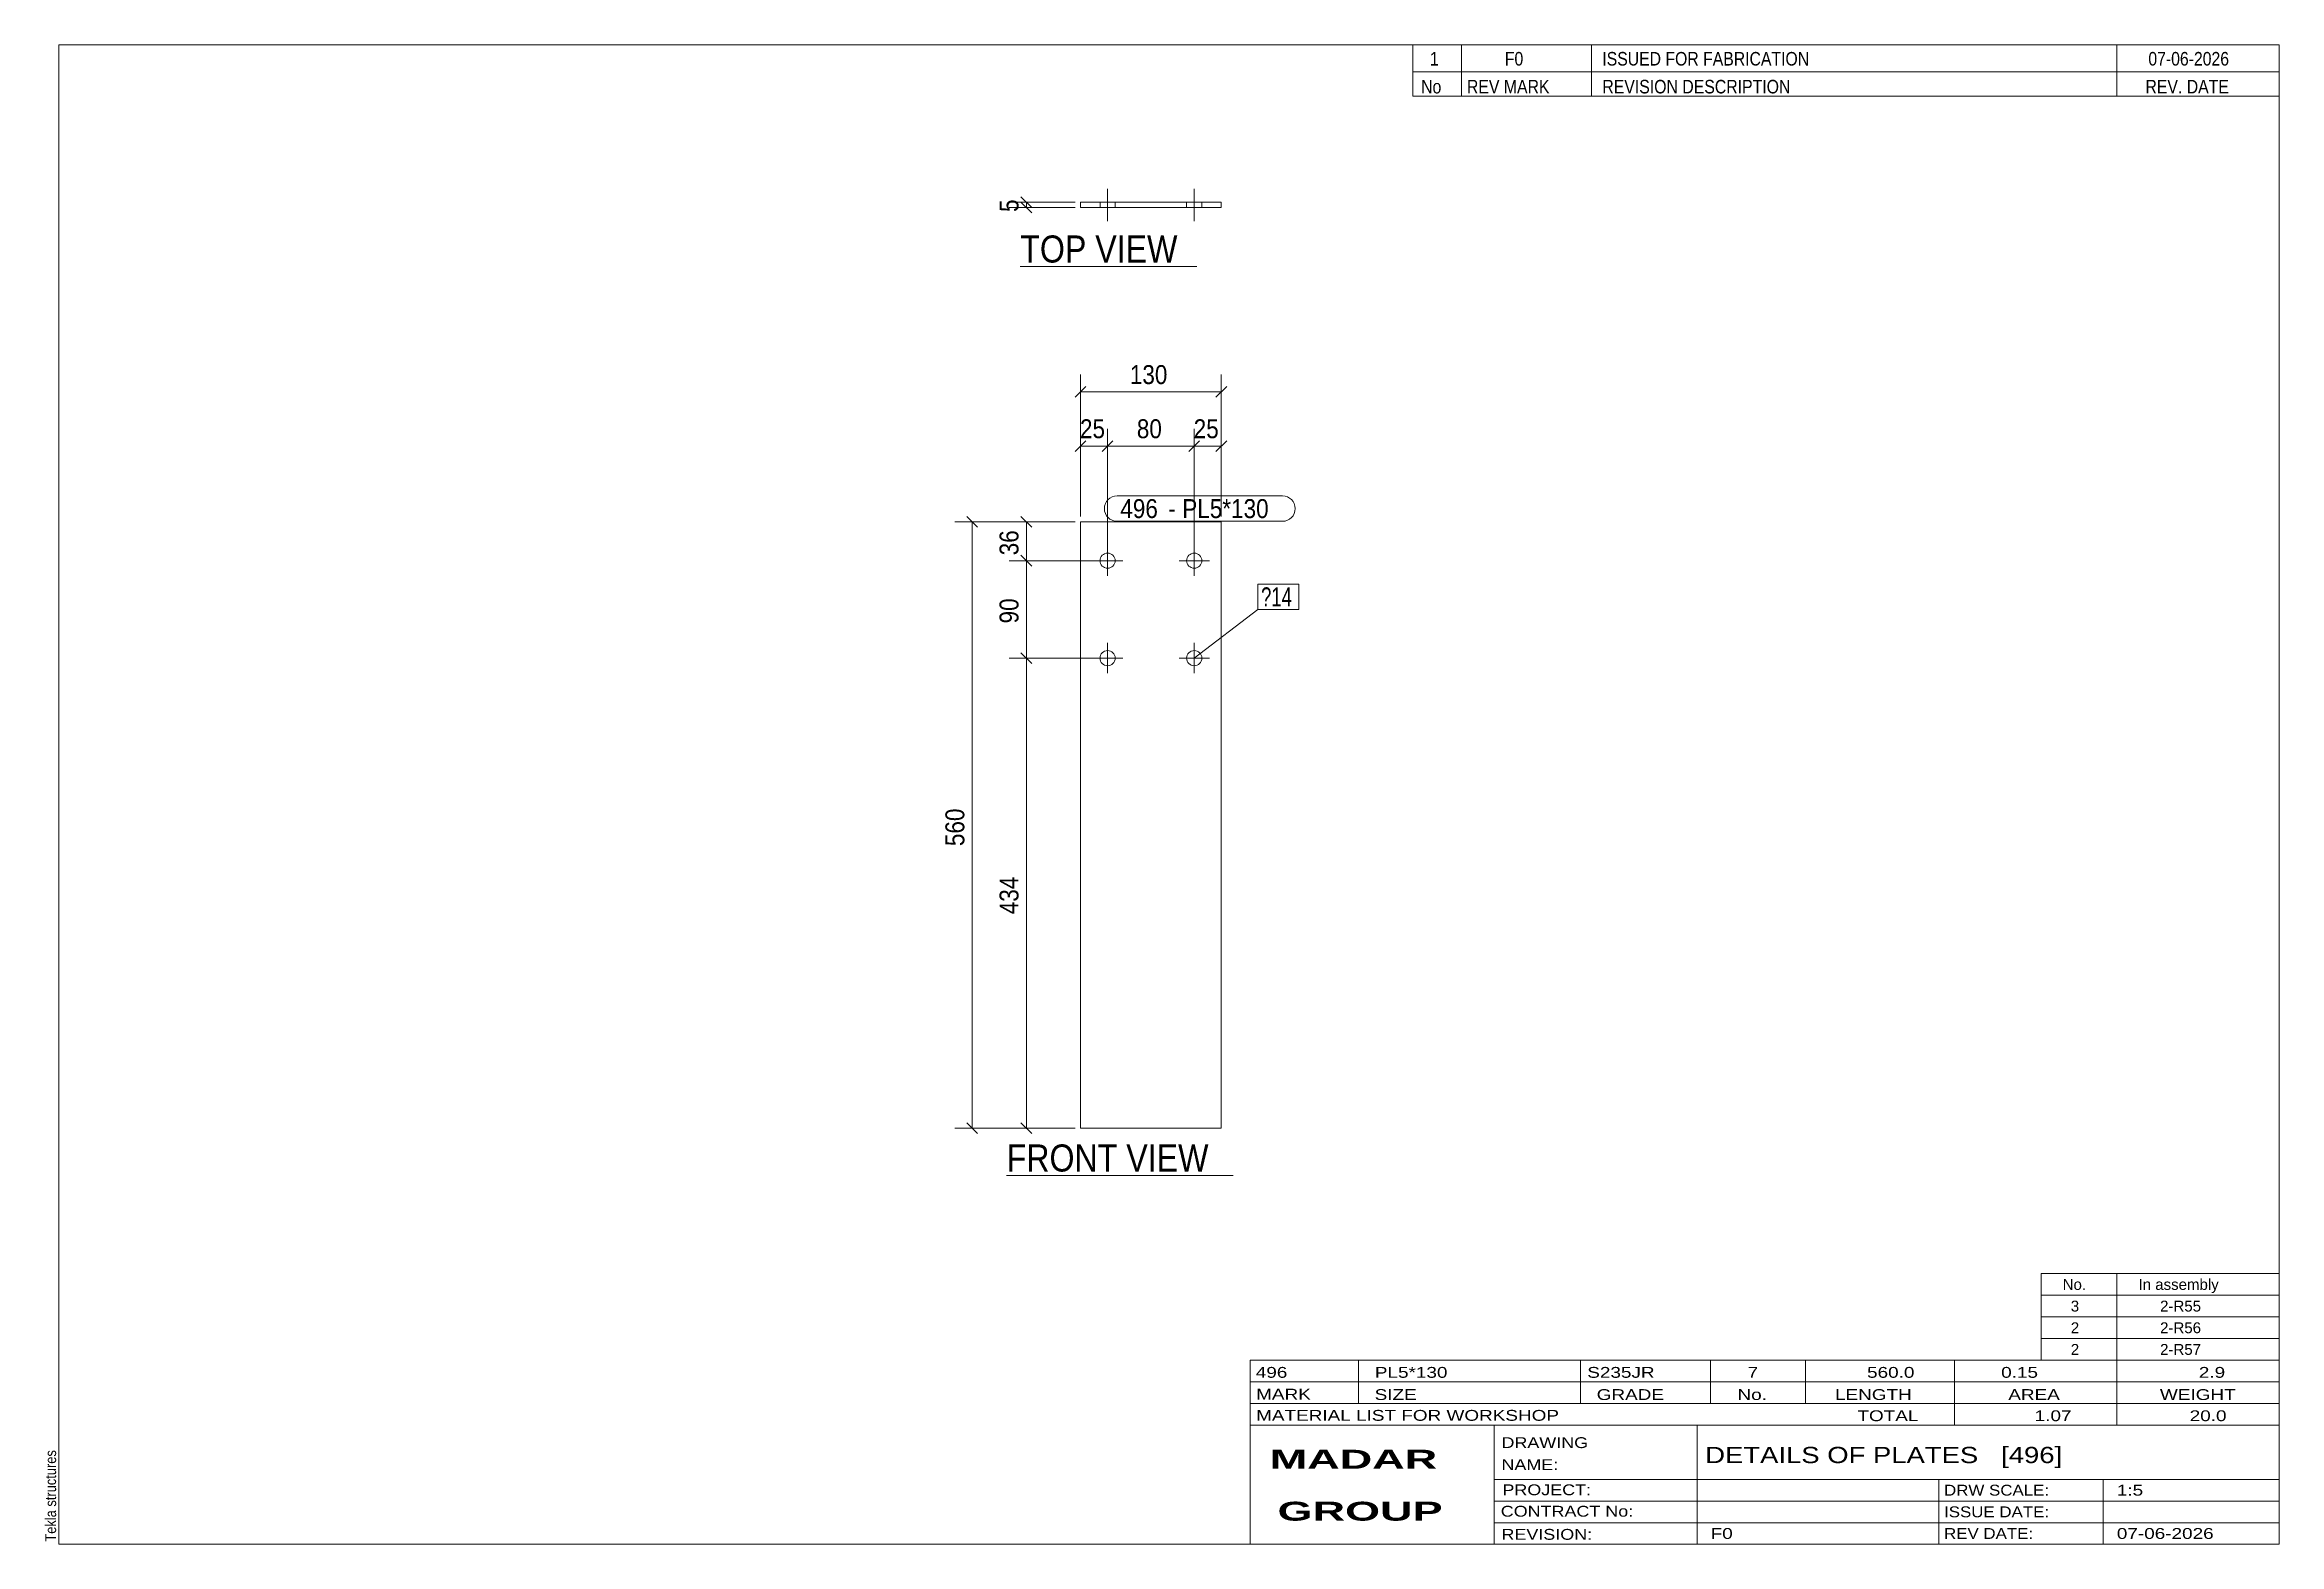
# Model space of a CAD drawing. Header units: millimetres. Extents: x 2 to 415, y 5 to 282.
import ezdxf

# ---------------------------------------------------------------- set-up
doc = ezdxf.new("R2010")
doc.units = ezdxf.units.MM
doc.linetypes.add('XKITLINE00', pattern=[0])
for name, color, linetype, lineweight in [('Bolt', 3, 'Continuous', 0), ('BoltMark', 7, 'Continuous', 0), ('Dimensions', 7, 'Continuous', 0), ('DrawingSheet', 5, 'Continuous', 0), ('OtherObjectType', 7, 'Continuous', 0), ('Part', 2, 'Continuous', 0), ('PartMark', 7, 'Continuous', 0)]:
    doc.layers.add(name, color=color, linetype=linetype, lineweight=lineweight)
doc.styles.add('ARIAL', font='ARIAL.TTF')
doc.styles.add('ARIAL_BOLD', font='ARIALBD.TTF')
doc.styles.add('ARIAL_NARROW', font='ARIALN.TTF')

# ---------------------------------------------------------------- blocks, each defined once
blk = doc.blocks.new('*A1')
at = {"layer": 'Bolt', "color": 3, "linetype": 'XKITLINE00', "lineweight": 0}
for p, q in [((201.45, 186.69), (195.85, 186.69)), ((198.65, 189.49), (198.65, 183.89)), ((217.45, 186.69), (211.85, 186.69)), ((214.65, 189.49), (214.65, 183.89)), ((198.65, 171.49), (198.65, 165.89)), ((214.65, 171.49), (214.65, 165.89)), ((201.45, 168.69), (195.85, 168.69)), ((217.45, 168.69), (211.85, 168.69))]:
    blk.add_line(p, q, dxfattribs=at)
for centre in [(198.65, 186.69), (214.65, 186.69), (198.65, 168.69), (214.65, 168.69)]:
    blk.add_circle(centre, 1.4, dxfattribs=at)
blk = doc.blocks.new('*A2')
at = {"layer": 'Part', "color": 2, "linetype": 'XKITLINE00', "lineweight": 0}
for p, q in [((219.65, 193.86), (193.65, 193.86)), ((193.65, 193.86), (193.65, 81.86)), ((219.65, 81.86), (219.65, 193.86)), ((193.65, 81.86), (219.65, 81.86))]:
    blk.add_line(p, q, dxfattribs=at)
blk = doc.blocks.new('*A3')
at = {"layer": 'Bolt', "color": 3, "linetype": 'XKITLINE00', "lineweight": 0}
for p, q in [((197.25, 252.9), (197.25, 251.9)), ((197.25, 252.9), (197.25, 251.9)), ((198.65, 255.4), (198.65, 249.4)), ((198.65, 255.4), (198.65, 249.4)), ((200.05, 252.9), (200.05, 251.9)), ((200.05, 252.9), (200.05, 251.9)), ((213.25, 252.9), (213.25, 251.9)), ((213.25, 252.9), (213.25, 251.9)), ((214.65, 255.4), (214.65, 249.4)), ((214.65, 255.4), (214.65, 249.4)), ((216.05, 252.9), (216.05, 251.9)), ((216.05, 252.9), (216.05, 251.9))]:
    blk.add_line(p, q, dxfattribs=at)
blk = doc.blocks.new('*A4')
at = {"layer": 'Part', "color": 2, "linetype": 'XKITLINE00', "lineweight": 0}
for p, q in [((193.65, 251.9), (193.65, 252.9)), ((193.65, 252.9), (219.65, 252.9)), ((219.65, 251.9), (193.65, 251.9)), ((219.65, 252.9), (219.65, 251.9))]:
    blk.add_line(p, q, dxfattribs=at)
blk = doc.blocks.new('*A5')
at = {"layer": 'DrawingSheet', "color": 5, "linetype": 'XKITLINE00', "lineweight": 0}
for p, q in [((415, 282), (5, 282)), ((5, 282), (5, 5)), ((415, 5), (415, 282)), ((5, 5), (415, 5))]:
    blk.add_line(p, q, dxfattribs=at)
at = {"layer": 'DrawingSheet', "color": 5, "style": 'ARIAL', "width": 0.85}
blk.add_text('Tekla structures', height=2, rotation=90, dxfattribs=at).set_placement((4.5, 5.5))
blk = doc.blocks.new('*A6')
at = {"layer": 'OtherObjectType', "color": 7, "linetype": 'XKITLINE00', "lineweight": 0}
for p, q in [((371, 55), (415, 55)), ((371, 51), (371, 55)), ((385, 51), (385, 55)), ((415, 51), (415, 55)), ((371, 51), (415, 51)), ((371, 47), (371, 51)), ((385, 47), (385, 51)), ((415, 47), (415, 51)), ((371, 47), (415, 47)), ((371, 43), (371, 47)), ((385, 43), (385, 47)), ((415, 43), (415, 47)), ((371, 43), (415, 43)), ((371, 39), (371, 43)), ((385, 39), (385, 43)), ((415, 39), (415, 43)), ((371, 39), (415, 39))]:
    blk.add_line(p, q, dxfattribs=at)
at = {"layer": 'OtherObjectType', "color": 7, "style": 'ARIAL_NARROW', "width": 1.211571}
for s, p in [('No.', (375, 52)), ('In assembly', (389, 52)), ('3', (376.5, 48)), ('2-R55', (392.99, 48)), ('2', (376.5, 44)), ('2-R56', (392.99, 44)), ('2', (376.5, 40)), ('2-R57', (392.99, 40))]:
    blk.add_text(s, height=2, dxfattribs=at).set_placement(p)
blk = doc.blocks.new('*A7')
at = {"layer": 'OtherObjectType', "color": 7, "linetype": 'XKITLINE00', "lineweight": 0}
for p, q in [((255, 282), (415, 282)), ((415, 282), (255, 282)), ((255, 282), (255, 277)), ((264, 282), (264, 277)), ((288, 282), (288, 277)), ((385, 282), (385, 277)), ((415, 282), (415, 277)), ((255, 277), (415, 277)), ((255, 277), (255, 272.5)), ((255, 277), (415, 277)), ((264, 277), (264, 272.5)), ((288, 277), (288, 272.5)), ((385, 277), (385, 272.5)), ((415, 277), (415, 272.5)), ((415, 272.5), (255, 272.5))]:
    blk.add_line(p, q, dxfattribs=at)
at = {"layer": 'OtherObjectType', "color": 7, "style": 'ARIAL_NARROW'}
for s, width, p in [('1', 1.017001, (258.16, 278.15)), ('F0', 1.017001, (272, 278.15)), ('ISSUED FOR FABRICATION', 1.017001, (290, 278.15)), ('07-06-2026', 1.017001, (390.82, 278.15)), ('No', 1.02, (256.54, 273)), ('REV MARK', 1.02, (265, 273)), ('REVISION DESCRIPTION', 1.02, (290, 273)), ('REV. DATE', 1.02, (390.28, 273))]:
    blk.add_text(s, height=2.5, dxfattribs=dict(at, width=width)).set_placement(p)
blk = doc.blocks.new('*A8')
at = {"layer": 'OtherObjectType', "color": 7, "linetype": 'XKITLINE00', "lineweight": 0}
for p, q in [((225, 39), (415, 39)), ((225, 39), (225, 35)), ((225, 39), (415, 39)), ((245, 35), (245, 39)), ((286, 35), (286, 39)), ((310, 35), (310, 39)), ((327.5, 35), (327.5, 39)), ((355, 35), (355, 39)), ((385, 35), (385, 39)), ((415, 35), (415, 39)), ((225, 35), (415, 35)), ((225, 35), (225, 5)), ((225, 35), (415, 35)), ((245, 31), (245, 35)), ((286, 31), (286, 35)), ((310, 31), (310, 35)), ((327.5, 31), (327.5, 35)), ((355, 31), (355, 35)), ((385, 31), (385, 35)), ((415, 31), (415, 35)), ((225, 31), (415, 31)), ((355, 27), (355, 31)), ((385, 27), (385, 31)), ((415, 27), (415, 31)), ((225, 27), (415, 27)), ((270, 21), (270, 27)), ((307.5, 17), (307.5, 27)), ((415, 21), (415, 27)), ((270, 21), (270, 5)), ((415, 17), (415, 21)), ((270, 17), (415, 17)), ((307.5, 5), (307.5, 17)), ((352.16, 13), (352.16, 17)), ((382.5, 5), (382.5, 17)), ((415, 13), (415, 17)), ((270, 13), (415, 13)), ((352.16, 5), (352.16, 13)), ((415, 9), (415, 13)), ((270, 9), (415, 9)), ((415, 5), (415, 9)), ((225, 5), (415, 5)), ((262.5, 5), (415, 5))]:
    blk.add_line(p, q, dxfattribs=at)
at = {"layer": 'OtherObjectType', "color": 7, "style": 'ARIAL_NARROW'}
for s, height, width, p in [('496', 2, 1.525501, (226.01, 35.76)), ('PL5*130', 2, 1.525501, (248, 35.76)), ('S235JR', 2, 1.525501, (287.22, 35.76)), ('7', 2, 1.525501, (316.82, 35.76)), ('560.0', 2, 1.525501, (338.88, 35.76)), ('0.15', 2, 1.525501, (363.64, 35.76)), ('2.9', 2, 1.525501, (400.14, 35.76)), ('MARK', 2, 1.525501, (226.08, 31.73)), ('SIZE', 2, 1.525501, (247.96, 31.66)), ('GRADE', 2, 1.525501, (288.96, 31.66)), ('No.', 2, 1.525501, (314.96, 31.66)), ('LENGTH', 2, 1.525501, (332.96, 31.66)), ('AREA', 2, 1.525501, (364.96, 31.66)), ('WEIGHT', 2, 1.525501, (392.96, 31.66)), ('MATERIAL LIST FOR WORKSHOP', 2, 1.525501, (226.08, 27.82)), ('TOTAL', 2, 1.525501, (337.1, 27.75)), ('1.07', 2, 1.525501, (369.83, 27.75)), ('20.0', 2, 1.525501, (398.45, 27.75)), ('DRAWING', 2, 1.445, (271.38, 22.78)), ('NAME:', 2, 1.445, (271.38, 18.72)), ('DETAILS OF PLATES   [496]', 3, 1.474651, (309, 20)), ('PROJECT:', 2, 1.445, (271.55, 14.07)), ('DRW SCALE:', 2, 1.36, (353.1, 14)), ('1:5', 2, 1.525501, (385, 14)), ('CONTRACT No:', 2, 1.445, (271.25, 10.11)), ('ISSUE DATE:', 2, 1.36, (353.1, 10)), ('REVISION:', 2, 1.445, (271.38, 5.84)), ('F0', 2, 1.525501, (310, 6)), ('REV DATE:', 2, 1.36, (353.1, 6)), ('07-06-2026', 2, 1.525501, (385, 6))]:
    blk.add_text(s, height=height, dxfattribs=dict(at, width=width)).set_placement(p)
at = {"layer": 'OtherObjectType', "color": 1, "style": 'ARIAL_BOLD', "width": 1.7}
for s, p in [('MADAR ', (228.58, 18.97)), ('GROUP', (230.03, 9.37))]:
    blk.add_text(s, height=3.5, dxfattribs=at).set_placement(p)
blk = doc.blocks.new('*A9')
at = {"layer": 'Dimensions', "color": 7, "linetype": 'XKITLINE00', "lineweight": 0}
for p, q in [((194.64, 218.85), (192.66, 216.87)), ((193.65, 194.86), (193.65, 221.06)), ((220.64, 218.85), (218.66, 216.87)), ((219.65, 194.86), (219.65, 221.06)), ((193.65, 217.86), (219.65, 217.86))]:
    blk.add_line(p, q, dxfattribs=at)
at = {"layer": 'Dimensions', "color": 3}
for p in [(193.65, 217.86), (219.65, 217.86)]:
    blk.add_point(p, dxfattribs=at)
at = {"layer": 'Dimensions', "color": 3, "style": 'ARIAL', "width": 0.85}
blk.add_text('130', height=3.5, dxfattribs=at).set_placement((202.76, 219.31))
blk = doc.blocks.new('*A10')
at = {"layer": 'Dimensions', "color": 7, "linetype": 'XKITLINE00', "lineweight": 0}
for p, q in [((193.65, 194.86), (193.65, 211.06)), ((198.65, 187.69), (198.65, 211.06)), ((194.64, 208.85), (192.66, 206.87)), ((193.65, 207.86), (198.65, 207.86)), ((199.64, 208.85), (197.66, 206.87))]:
    blk.add_line(p, q, dxfattribs=at)
at = {"layer": 'Dimensions', "color": 3}
for p in [(193.65, 207.86), (198.65, 207.86)]:
    blk.add_point(p, dxfattribs=at)
at = {"layer": 'Dimensions', "color": 3, "style": 'ARIAL', "width": 0.85}
blk.add_text('25', height=3.5, dxfattribs=at).set_placement((193.55, 209.31))
blk = doc.blocks.new('*A11')
at = {"layer": 'Dimensions', "color": 7, "linetype": 'XKITLINE00', "lineweight": 0}
for p, q in [((198.65, 187.69), (198.65, 211.06)), ((214.65, 187.69), (214.65, 211.06)), ((199.64, 208.85), (197.66, 206.87)), ((198.65, 207.86), (214.65, 207.86)), ((215.64, 208.85), (213.66, 206.87))]:
    blk.add_line(p, q, dxfattribs=at)
at = {"layer": 'Dimensions', "color": 3}
for p in [(198.65, 207.86), (214.65, 207.86)]:
    blk.add_point(p, dxfattribs=at)
at = {"layer": 'Dimensions', "color": 3, "style": 'ARIAL', "width": 0.85}
blk.add_text('80', height=3.5, dxfattribs=at).set_placement((204.05, 209.31))
blk = doc.blocks.new('*A12')
at = {"layer": 'Dimensions', "color": 7, "linetype": 'XKITLINE00', "lineweight": 0}
for p, q in [((214.65, 187.69), (214.65, 211.06)), ((219.65, 194.86), (219.65, 211.06)), ((215.64, 208.85), (213.66, 206.87)), ((214.65, 207.86), (219.65, 207.86)), ((220.64, 208.85), (218.66, 206.87))]:
    blk.add_line(p, q, dxfattribs=at)
at = {"layer": 'Dimensions', "color": 3}
for p in [(214.65, 207.86), (219.65, 207.86)]:
    blk.add_point(p, dxfattribs=at)
at = {"layer": 'Dimensions', "color": 3, "style": 'ARIAL', "width": 0.85}
blk.add_text('25', height=3.5, dxfattribs=at).set_placement((214.55, 209.31))
blk = doc.blocks.new('*A13')
at = {"layer": 'Dimensions', "color": 7, "linetype": 'XKITLINE00', "lineweight": 0}
for p, q in [((172.66, 194.85), (174.64, 192.87)), ((192.65, 193.86), (170.45, 193.86)), ((173.65, 81.86), (173.65, 193.86)), ((172.66, 82.85), (174.64, 80.87)), ((192.65, 81.86), (170.45, 81.86))]:
    blk.add_line(p, q, dxfattribs=at)
at = {"layer": 'Dimensions', "color": 3}
for p in [(173.65, 193.86), (173.65, 81.86)]:
    blk.add_point(p, dxfattribs=at)
at = {"layer": 'Dimensions', "color": 3, "style": 'ARIAL', "width": 0.85}
blk.add_text('560', height=3.5, rotation=90.0002, dxfattribs=at).set_placement((172.2, 133.97))
blk = doc.blocks.new('*A14')
at = {"layer": 'Dimensions', "color": 7, "linetype": 'XKITLINE00', "lineweight": 0}
for p, q in [((182.66, 169.68), (184.64, 167.7)), ((197.65, 168.69), (180.45, 168.69)), ((183.65, 81.86), (183.65, 168.69)), ((182.66, 82.85), (184.64, 80.87)), ((192.65, 81.86), (180.45, 81.86))]:
    blk.add_line(p, q, dxfattribs=at)
at = {"layer": 'Dimensions', "color": 3}
for p in [(183.65, 168.69), (183.65, 81.86)]:
    blk.add_point(p, dxfattribs=at)
at = {"layer": 'Dimensions', "color": 3, "style": 'ARIAL', "width": 0.85}
blk.add_text('434', height=3.5, rotation=90.0002, dxfattribs=at).set_placement((182.2, 121.38))
blk = doc.blocks.new('*A15')
at = {"layer": 'Dimensions', "color": 7, "linetype": 'XKITLINE00', "lineweight": 0}
for p, q in [((197.65, 186.69), (180.45, 186.69)), ((182.66, 187.68), (184.64, 185.7)), ((183.65, 168.69), (183.65, 186.69)), ((182.66, 169.68), (184.64, 167.7)), ((197.65, 168.69), (180.45, 168.69))]:
    blk.add_line(p, q, dxfattribs=at)
at = {"layer": 'Dimensions', "color": 3}
for p in [(183.65, 186.69), (183.65, 168.69)]:
    blk.add_point(p, dxfattribs=at)
at = {"layer": 'Dimensions', "color": 3, "style": 'ARIAL', "width": 0.85}
blk.add_text('90', height=3.5, rotation=90.0002, dxfattribs=at).set_placement((182.2, 175.1))
blk = doc.blocks.new('*A16')
at = {"layer": 'Dimensions', "color": 7, "linetype": 'XKITLINE00', "lineweight": 0}
for p, q in [((182.66, 194.85), (184.64, 192.87)), ((192.65, 193.86), (180.45, 193.86)), ((183.65, 186.69), (183.65, 193.86)), ((197.65, 186.69), (180.45, 186.69)), ((182.66, 187.68), (184.64, 185.7))]:
    blk.add_line(p, q, dxfattribs=at)
at = {"layer": 'Dimensions', "color": 3}
for p in [(183.65, 193.86), (183.65, 186.69)]:
    blk.add_point(p, dxfattribs=at)
at = {"layer": 'Dimensions', "color": 3, "style": 'ARIAL', "width": 0.85}
blk.add_text('36', height=3.5, rotation=90.0002, dxfattribs=at).set_placement((182.2, 187.68))
blk = doc.blocks.new('*A17')
at = {"layer": 'BoltMark', "color": 7, "linetype": 'XKITLINE00', "lineweight": 0}
for p, q in [((226.39, 182.36), (233.97, 182.36)), ((226.39, 177.66), (226.39, 182.36)), ((233.97, 177.66), (233.97, 182.36)), ((214.65, 168.69), (226.39, 177.66)), ((226.39, 177.66), (233.97, 177.66))]:
    blk.add_line(p, q, dxfattribs=at)
at = {"layer": 'BoltMark', "color": 3, "style": 'ARIAL_NARROW', "width": 0.85}
blk.add_text('?14', height=3.5, dxfattribs=at).set_placement((226.99, 178.26))
blk = doc.blocks.new('*A18')
at = {"layer": 'PartMark', "color": 7, "linetype": 'XKITLINE00', "lineweight": 0}
for p, q in [((200.4, 198.66), (230.95, 198.66)), ((200.4, 193.96), (230.95, 193.96))]:
    blk.add_line(p, q, dxfattribs=at)
for centre, start, end in [((200.4, 196.31), 90, 270), ((230.95, 196.31), 270, 90)]:
    blk.add_arc(centre, 2.35, start, end, dxfattribs=at)
at = {"layer": 'PartMark', "color": 1, "style": 'ARIAL', "width": 0.85}
blk.add_text('496', height=3.5, dxfattribs=at).set_placement((201, 194.56))
at = {"layer": 'PartMark', "color": 3, "style": 'ARIAL', "width": 0.85}
for s, p in [('PL5*130', (212.44, 194.56)), ('-', (209.84, 194.56))]:
    blk.add_text(s, height=3.5, dxfattribs=at).set_placement(p)
blk = doc.blocks.new('*A19')
at = {"layer": 'OtherObjectType', "color": 7, "linetype": 'XKITLINE00', "lineweight": 0}
blk.add_line((180.01, 73.11), (221.86, 73.11), dxfattribs=at)
at = {"layer": 'OtherObjectType', "color": 3, "style": 'ARIAL', "width": 0.85}
blk.add_text('FRONT VIEW', height=5, dxfattribs=at).set_placement((180.01, 73.86))
blk = doc.blocks.new('*A20')
at = {"layer": 'Dimensions', "color": 7, "linetype": 'XKITLINE00', "lineweight": 0}
for p, q in [((192.65, 252.9), (180.45, 252.9)), ((192.65, 251.9), (180.45, 251.9)), ((182.66, 253.89), (184.64, 251.91)), ((182.66, 252.89), (184.64, 250.91)), ((183.65, 251.9), (183.65, 252.9))]:
    blk.add_line(p, q, dxfattribs=at)
at = {"layer": 'Dimensions', "color": 3}
for p in [(183.65, 252.9), (183.65, 251.9)]:
    blk.add_point(p, dxfattribs=at)
at = {"layer": 'Dimensions', "color": 3, "style": 'ARIAL', "width": 0.85}
blk.add_text('5', height=3.5, rotation=90.0002, dxfattribs=at).set_placement((182.2, 251.1))
blk = doc.blocks.new('*A21')
at = {"layer": 'OtherObjectType', "color": 7, "linetype": 'XKITLINE00', "lineweight": 0}
blk.add_line((182.52, 241.01), (215.13, 241.01), dxfattribs=at)
at = {"layer": 'OtherObjectType', "color": 3, "style": 'ARIAL', "width": 0.85}
blk.add_text('TOP VIEW', height=5, dxfattribs=at).set_placement((182.52, 241.76))

msp = doc.modelspace()

# ---------------------------------------------------------------- block references
at = {"lineweight": 0}
for name in ['*A5', '*A7', '*A20', '*A4', '*A3', '*A21', '*A9', '*A10', '*A11', '*A12', '*A18', '*A13', '*A16', '*A2', '*A15', '*A1', '*A17', '*A14', '*A19', '*A6', '*A8']:
    msp.add_blockref(name, (0, 0), dxfattribs=at)

doc.saveas('drawing.dxf')
